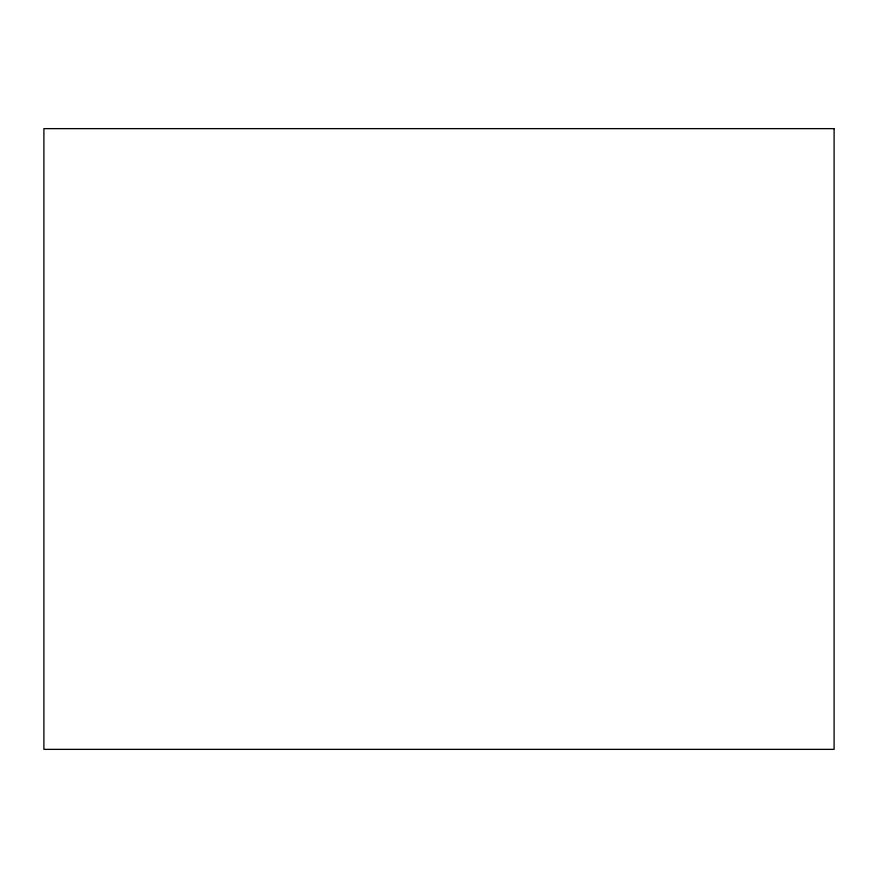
<?xml version="1.0" encoding="UTF-8"?>
<svg xmlns="http://www.w3.org/2000/svg" width="878" height="878" viewBox="0 0 878 878"><rect width="100%" height="100%" fill="white"/><g stroke="black" fill="none" stroke-linecap="round" stroke-linejoin="round"><path stroke-width="1.32" d="M834.1 128.638L43.9 128.638L43.9 749.362L834.1 749.362L834.1 128.638"/></g></svg>
